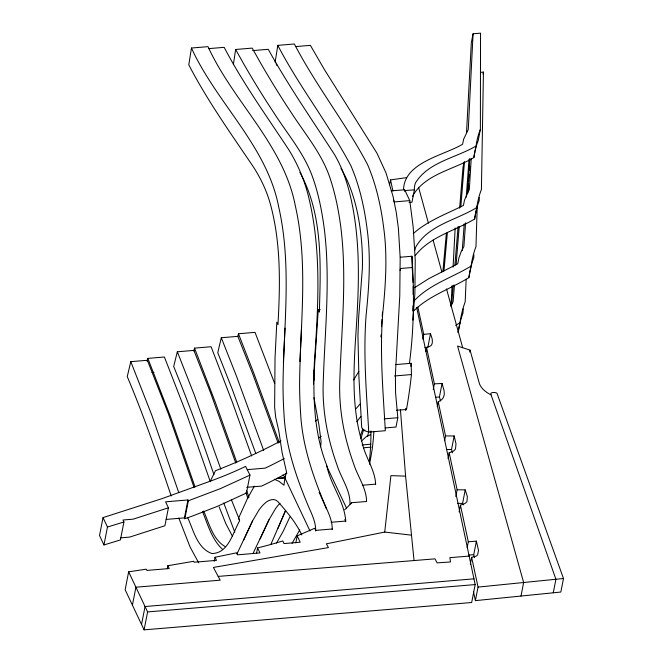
<?xml version="1.0" encoding="UTF-8"?>
<svg xmlns="http://www.w3.org/2000/svg" width="663" height="663" viewBox="0 0 663 663"><rect width="100%" height="100%" fill="white"/><g stroke="black" fill="none" stroke-linecap="round" stroke-linejoin="round"><path stroke-width="0.99" d="M474.99 150.899A246.578 125.464 7 0 1 478.189 140.647L480.377 129.451L480.542 33.15L473.075 33.772L471.31 42.813L466.528 132.451M345.73 521.019C344.428 501.195 330.331 484.819 326.776 465.393C315.928 437.953 313.599 408.367 313.922 379.161A162.659 52.999 85.2 0 1 314.088 370.327A199.381 64.957 85.2 0 1 314.32 363.44C318.025 309.049 321.837 253.473 309.298 199.845C305.311 182.192 298.383 165.228 288.844 149.846C266.683 116.083 242.923 83.24 224.185 47.338L208.588 48.639M413.132 294.447L413.231 286.209M313.914 380.38L314.08 370.327M480.484 72.342L483.435 72.093L481.413 189.502A244.639 132.948 8.1 0 0 476.879 207.461L474.625 219.014C454.876 230.931 429.781 236.616 415.22 255.628M479.291 197.591L479.225 200.69A244.133 135.559 8.5 0 0 474.625 219.014M313.541 383.993L313.64 380.139M315.671 531.038C315.944 522.643 312.157 514.82 308.842 507.336C296.378 477.741 285.654 446.622 284.013 414.309A160.753 52.377 85.2 0 1 283.018 386.72C283.366 326.942 292.143 266.335 278.767 207.27C267.148 146.059 216.627 103.287 191.458 48.034L208.025 46.65C233.194 101.903 283.714 144.675 295.333 205.886C308.709 264.951 299.933 325.558 299.585 385.344A160.753 52.377 85.2 0 0 300.579 412.925C302.22 445.246 312.936 476.365 325.4 505.952C328.724 513.435 332.511 521.259 332.238 529.654M345.713 521.723L344.909 519.328M477.252 205.505L475.968 246.619A243.048 143.929 9.9 0 0 471.136 266.087L468.882 277.64C450.542 288.877 429.027 295.715 413.513 311.104M473.888 254.716L473.78 257.808A242.882 146.581 10.3 0 0 468.882 277.64M349.981 504.112C350.462 490.023 341.022 478.098 337.061 465.136C327.24 437.812 321.87 408.972 323.32 379.882C324.953 329.511 330.539 278.883 324.257 228.619C321.795 210.163 318.157 191.731 311.544 174.278C302.842 151.769 286.88 133.172 274.034 113.033A1335.829 435.226 85.2 0 1 244.059 64.485L235.63 49.485L252.197 48.101L260.625 63.101A1335.829 435.226 85.2 0 0 290.601 111.649C304.64 133.495 322.226 153.849 330.307 178.96C335.495 194.632 338.677 210.892 340.823 227.235C347.105 277.499 341.52 328.135 339.887 378.498C338.428 407.588 343.807 436.428 353.628 463.752C357.531 476.374 366.39 487.885 366.589 501.501L351.581 502.703L349.865 504.634A160.678 99.715 11.1 0 1 344.702 509.748M466.155 279.198L465.186 301.806A242.882 154.786 11.8 0 0 460.064 322.74L458.191 332.37M283.366 362.893L285.007 328.16M299.933 361.509L301.574 326.776M463.18 308.875L462.998 312.994A243.048 157.504 12.3 0 0 458.067 332.486M191.458 48.034L188.789 64.817C207.403 100.726 230.948 133.669 253.523 167.117C260.907 178.629 266.816 191.11 270.438 204.32C281.054 243.454 280.209 284.485 277.963 324.621L276.819 322.201L275.029 357.945L274.639 407.281L275.667 417.052L278.791 430.958L282.131 452.68L286.532 472.031L284.924 477.957L283.955 485.225L279.032 481.346L274.283 479.2M473.075 33.772L468.269 129.525L463.644 139.189L462.6 144.244C443.945 155.432 404.082 162.336 403.543 189.742M412.726 310.939L412.999 305.776M450.981 306.306L452.083 285.695M453.078 267.139L455.166 227.981M313.939 375.15L318.265 309.812L320.212 309.646M471.236 158.474L469.321 189.494L464.548 199.961L463.412 205.447C446.356 214.05 427.701 220.688 413.264 233.6M381.565 326.66L382.029 319.442M382.228 316.342L382.485 312.215M467.606 193.472L469.852 158.523M380.894 336.97L381.034 334.914M465.6 222.809L463.885 246.52L461.009 252.081L458.945 257.857L457.719 263.808L428.729 278.684L414.682 287.618M467.912 190.853L468.434 183.643M468.584 181.579L469.106 174.361M469.404 170.242L469.702 166.115M462.244 250.506L464.233 223.821M466.222 197.135L469.056 159.161M454.453 285.148L453.119 301.624L451.006 305.883M456.127 264.554L459.219 226.448M460.802 206.881L464.473 161.573M451.536 305.61L453.235 285.098M454.859 265.614L458.092 226.638M459.625 208.174L463.031 167.151L463.976 162.336M443.961 270.885L447.359 232.705M442.917 271.175L446.365 233.177M412.875 320.171L414.889 293.377L415.229 260.07L413.173 226.97L409.784 200.624L404.654 189.767L391.261 190.878M132.418 605.145L135.923 587.211L220.174 580.183L213.403 567.429L328.45 547.58L326.337 543.834L384.739 532.066L390.905 475.636L405.59 476.133L414.052 560.55M233.376 64.477L235.63 49.485M275.137 62.148L277.805 45.366L294.364 43.982C316.027 85.651 345.39 122.804 367.385 164.175C376.211 184.579 381.026 206.483 383.778 228.47C387.573 256.664 385.609 285.165 382.725 313.342C379.634 352.434 383.098 391.667 385.319 430.71L368.752 432.094L363.042 430.196L361.691 427.337L358.898 376.485L357.945 335.834L358.65 317.552L362.354 268.838A82.577 26.91 85.2 0 0 361.849 244.78C359.794 218.367 354.506 191.45 340.973 168.344M320.502 446.837L320.735 445.619A12.058 3.928 85.2 0 0 321.041 441.127L318.953 425.074L313.955 397.676M103.022 517.612L99.516 535.538L103.967 544.953L120.434 539.922L123.931 521.988L123.003 520.007L133.164 519.162L168.419 507.808L165.584 501.816L187.944 499.952L188.35 500.797L184.844 518.731L193.148 515.773L217.174 506.441L246.454 493.023L249.959 475.089L245.625 466.412A458.224 284.369 11.1 0 1 210.279 481.172L162.145 498.601L103.022 517.612L107.464 527.027L103.967 544.953M332.254 528.999L315.696 530.375L314.693 528.262L297.198 535.878L300.198 542.226L284.046 543.569L282.794 540.933A390.689 242.451 11.1 0 1 257.584 547.911L259.962 552.942L237.594 554.815L236.65 552.809L215.044 557.268L216.503 560.368L194.143 562.232L193.687 561.279L167.855 565.721L169.198 568.556L146.83 570.42L146.233 569.161L128.647 571.829L125.141 589.755L144.095 629.85L471.675 602.51L475.172 584.584L416.679 307.491M141.55 624.463L145.056 606.537L473.962 578.832M144.095 629.85L147.6 611.924L128.647 571.829M168.419 507.808L164.913 525.742L129.666 537.088L120.509 537.859M167.275 568.713L167.855 565.721M184.844 518.731L184.447 517.878L187.944 499.952M214.265 561.254L215.044 557.268M256.606 552.892L257.584 547.911M295.831 542.848L297.198 535.878M389.595 184.728L390.54 179.897L406.552 177.626M480.377 129.451A247.415 122.887 6.6 0 0 476.117 146.001C456.185 157.844 428.63 161.797 415.602 182.681A61.858 30.722 6.6 0 0 414.408 189.8L411.98 202.215L409.038 202.455M367.7 436.337L368.669 431.348M400.104 270.496L400.493 268.498L412.204 267.521L411.955 256.25L400.237 257.227M295.781 46.576L310.392 45.357L324.406 69.557L376.982 153.219L386.007 172.902L393.026 196.347L396.317 212.715L398.422 228.627L400.17 257.634L399.772 295.963L395.38 374.777L395.587 393.06L397.808 417.731L395.993 427.038L385.269 427.933M405.673 410.447L406.063 408.458L406.659 408.408M422.787 339.191L423.732 334.351L417.872 307.093M425.845 351.589L426.599 347.719L430.61 345.912A7.857 4.873 11.1 0 0 431.555 344.868L431.845 344.271A19.053 11.826 11.1 0 0 432.317 342.44L432.309 340.102A36.084 22.393 11.1 0 0 432.019 338.412L430.494 333.704L423.732 334.351M430.494 333.704L427.85 347.238L424.95 347.52M483.054 74.049L483.435 72.093M412.618 196.596A61.634 31.36 7 0 1 413.206 194.955C426.127 173.772 453.857 169.595 473.863 157.562L476.125 146.001M433.229 389.645L434.364 383.844L426.599 347.719M437.282 406.659L438.226 401.828L441.119 400.096A16.368 10.16 11.1 0 0 443.207 397.659L443.787 396.341A23.072 14.313 11.1 0 0 444.268 393.963L444.202 391.866A47.355 29.387 11.1 0 0 443.887 389.927L442.064 383.487L434.364 383.844M440.588 400.958L439.42 397.021L442.064 383.487M444.616 440.762L445.553 435.931L438.226 401.828M448.047 458.597L449.183 452.796L452.672 451.503A12.357 7.666 11.1 0 0 454.702 449.953A10.948 6.796 11.1 0 0 455.531 448.727L455.995 443.771L454.172 435.972L445.553 435.931M469.661 352.061L470.042 350.13L457.561 346.045L523.637 582.512L520.994 596.045M452.464 452.771L451.528 449.506L454.172 435.972M455.804 496.546L457.13 489.783L449.183 452.796M459.111 511.927L460.437 505.165L464.556 503.673A12.299 7.633 11.1 0 0 465.907 502.736L466.188 502.479A8.785 5.453 11.1 0 0 467.017 501.319L467.324 496.446L465.227 489.874L457.13 489.783M463.164 504.949L462.583 503.408L465.227 489.874M467.175 547.597L468.302 541.795L460.437 505.165M470.324 564.105L471.642 557.343L475.893 556.232A7.028 4.359 11.1 0 0 476.78 555.702A7.832 4.865 11.1 0 0 477.65 554.823L478.52 550.431L476.382 541.141L468.302 541.795M474.526 557.674L473.738 554.674L476.382 541.141M553.265 592.805L555.909 579.271L491.043 394.816A2.834 1.757 11.1 0 1 492.443 392.579L493.173 392.488A4.765 2.959 11.1 0 1 496.96 393.184L563.484 578.509L560.84 592.042L475.396 600.628L478.04 587.095L471.642 557.343M369.598 464.224L372.158 449.497A707.827 439.262 11.1 0 0 373.907 431.348M194.044 487.38L168.385 413.811L147.352 360.282L130.793 361.666L127.255 376.601C143.747 415.693 157.695 455.788 171.203 495.99M278.137 443.174L252.943 374.512L237.86 336.356L221.293 337.74L217.754 352.675L232.299 389.454L255.769 453.417M237.735 336.705L238.456 333.746L255.023 332.362L274.731 383.628M147.111 361.335L147.832 358.385L164.399 357.001L187.157 415.535L210.295 481.678M235.779 463.064L210.875 393.607L193.894 350.404L177.328 351.788L173.689 366.473L181.339 385.493A1335.829 435.226 85.2 0 1 207.204 455.075L213.95 474.658M193.77 351L194.524 348.125L211.091 346.741L231.992 401.181L251.633 455.953M360.937 438.516L363.539 429.947M362.868 428.696L360.457 435.55M351.199 503.706L351.581 502.703M277.855 528.577L285.604 510.402M236.931 554.003L252.462 521.068L258.901 510.12A160.753 52.377 85.2 0 1 266.949 501.642C270.098 499.454 274.921 498.336 277.805 501.56C286.897 511.786 295.922 522.502 301.798 534.983M253.009 553.53L269.029 519.684L275.468 508.736A160.753 52.377 85.2 0 1 280.051 503.25M243.536 540.378L252.462 521.068M260.103 538.994L269.029 519.684M289.855 517.016L283.217 531.262L276.504 543.088M285.612 510.469L270.802 544.522M210.279 481.172L215.483 470.722A726.308 450.732 11.1 0 0 280.971 440.854M299.784 529.878L292.043 543.362M254.401 486.128L247.631 498.145L238.489 518.35L239.641 520.77C232.953 532.372 228.42 553.671 211.795 553.506C197.193 548.144 193.53 530.35 187.712 517.662M353.553 379.998L358.816 371.562M360.846 416.381L356.785 421.784M360.291 403.85L355.724 408.996M361.484 440.994L366.763 436.229L370.468 434.82M414.019 300.961C429.508 284.352 452.141 277.64 471.136 266.087M315.315 421.104L317.668 419.555M455.622 325.351L460.072 322.74M476.888 207.461C456.666 220.066 428.439 224.906 415.817 246.926A61.104 33.208 8.1 0 0 414.789 250.448M249.959 475.089L220.671 488.515L188.35 500.797M123.931 521.988L107.464 527.027M478.04 587.095L563.484 578.509M252.661 50.603L268.258 49.302C288.347 85.643 312.049 119.754 334.542 154.595C341.669 166.786 346.517 180.17 349.832 193.861C361.526 241.307 358.849 290.659 355.534 338.942C353.396 373.741 351.929 409.477 362.338 443.24C365.28 457.437 375.233 469.81 375.623 484.554M404.604 190.612L414.408 189.8M409.784 200.624L394.336 201.917L393.482 200.11M152.018 372.498L153.973 372.333M395.355 364.617L411.151 363.299L411.441 374.562A757.146 540.038 -25.3 0 1 406.618 408.648M394.568 375.971L411.441 374.562M396.449 410.231L406.17 409.585L406.063 408.458M384.167 418.867L397.808 417.731M363.042 430.196L364.99 430.03M362.089 444.948L370.857 444.21M363.44 447.798L371.23 447.144M247.241 469.636L265.175 468.144A567.652 352.268 11.1 0 0 284.261 458.523M276.695 478.462L285.463 477.733M277.175 478.454L284.974 477.808M246.727 487.322L261.678 486.07A567.652 352.268 11.1 0 0 286.913 473.1M362.893 485.2L375.631 484.139M166.148 519.411L184.447 517.878M331.11 522.278L345.73 521.06M147.6 611.924L475.172 584.584M468.691 555.08L473.738 554.674M218.177 576.404L435.011 558.851L437.099 562.879L450.475 561.959L449.879 557.649L469.164 556.091M435.566 397.203L439.42 397.021M446.746 449.481L451.528 449.506M457.52 503.35L462.583 503.408M384.739 532.066L411.11 535.124M225.213 546.66C212.674 539.301 209.21 523.48 203.665 511.074M282.745 475.023L285.305 477.111M222.544 549.312C211.754 539.516 207.909 524.624 202.513 511.604M232.481 536.309L225.834 523.671L219.171 506.913M198.693 562.854L190.008 546.842L178.819 518.027M299.867 172.339C323.204 214.696 320.685 265.333 319.351 312.099L318.265 309.812M277.805 45.366C299.461 87.027 328.823 124.188 350.818 165.559C359.644 185.955 364.459 207.867 367.211 229.854C371.007 258.048 369.042 286.549 366.158 314.726C363.067 353.81 366.531 393.043 368.752 432.094M276.123 63.913L277.109 65.67M326.511 465.749L346.5 508.057M284.924 477.957L309.969 530.947M234.768 532.099L223.713 502.935M239.484 519.842L231.337 499.653M319.118 492.219L322.276 499.305M322.682 500.2L324.282 503.789M130.793 361.666L151.819 415.195L178.77 492.568M147.832 358.385L170.59 416.919L195.055 486.949M221.293 337.74L236.376 375.896L263.667 450.384M324.679 504.684L326.329 508.77M177.328 351.788L194.309 394.991L220.845 469.189M238.456 333.746L253.979 373.609L279.239 442.519M194.524 348.125L215.425 402.565L236.757 462.219M247.904 498.269L245.94 492.659M246.561 490.504L248.965 497.283M470.042 350.13L479.49 383.885A24.423 15.158 11.1 0 0 491.043 394.816M418.568 187.314L428.439 223.182M433.096 240.122L441.865 272.004M446.522 288.935L462.683 347.719M390.54 179.897L392.927 191.002M473.473 591.703L475.396 600.628M404.654 189.767L404.936 191.64M400.452 409.9L405.59 476.133M313.781 377.123L313.922 379.161M411.955 256.25C414.135 289.574 414.184 323.121 410.306 356.329A757.71 540.436 -25.3 0 1 409.461 363.225M412.204 267.521L413.082 282.438M411.151 363.299A757.146 540.038 -25.3 0 1 410.828 366.291M473.863 157.562A246.578 125.464 7 0 1 474.791 151.844M321.232 436.229A567.652 352.268 11.1 0 1 318.845 437.837M370.957 430.958A707.827 439.262 11.1 0 1 369.341 461.721"/></g></svg>
